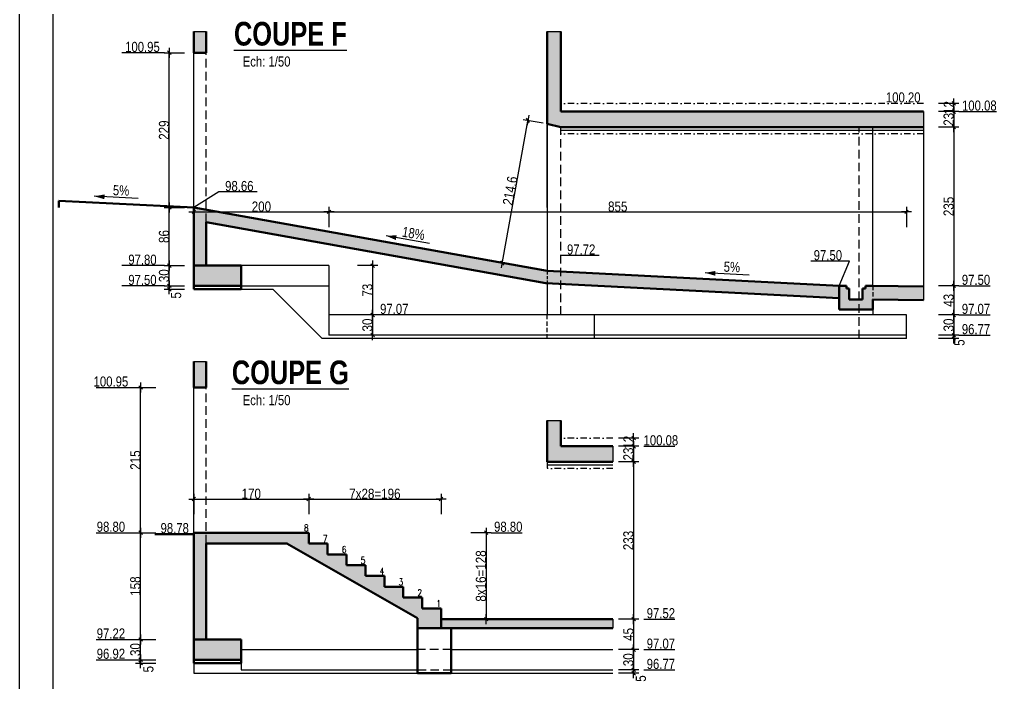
# Model space of a CAD drawing. Header units: centimetres. Extents: x 16433 to 114398, y -50094 to -12305.
# Drawn here: x 37832 to 39279, y -18860 to -17877 of the extents above; entities that cross this region are included whole.
import ezdxf
from ezdxf.enums import TextEntityAlignment as Align

# ---------------------------------------------------------------- set-up
doc = ezdxf.new("R2010")
doc.units = ezdxf.units.CM
doc.header["$LTSCALE"] = 0.5
doc.linetypes.add('CACHEX2', pattern=[19.05, 12.7, -6.35])
doc.linetypes.add('TIRETPT2', pattern=[12.7, 6.35, -3.175, 0, -3.175])
doc.layers.get('DEFPOINTS').update_dxf_attribs({"linetype": 'CONTINUOUS'})
for name, color, linetype in [('01_cote_gen', 4, 'CONTINUOUS'), ('01_linteaux', 2, 'CONTINUOUS'), ('01_poch_murs', 253, 'CONTINUOUS'), ('01_texte', 230, 'CONTINUOUS'), ('AA_COTES', 2, 'CONTINUOUS')]:
    doc.layers.add(name, color=color, linetype=linetype)
doc.layers.add('01_murs_coup', color=5, linetype='CONTINUOUS', lineweight=60)
doc.styles.add('impact', font='impact.ttf')
doc.styles.add('MATTE_TXT', font='arial.ttf')
doc.styles.add('SIMPLEX1', font='SIMPLEX.shx', dxfattribs={"width": 0.8, "height": 10})
doc.styles.add('STYLE2', font='ARIALN.TTF')
doc.linetypes.add('ISOLATION', pattern='A,0.00254,-2.54,[134,ltypeshp.shx,S=2.54,R=0,X=-2.54,Y=0],-5.08,[134,ltypeshp.shx,S=2.54,R=180,X=2.54,Y=0],-2.54', length=10.16254)
doc.dimstyles.new('JB50', dxfattribs={"dimscale": 0.1, "dimtxt": 150, "dimasz": 15, "dimexe": 0.1, "dimexo": 0.1, "dimgap": 0.09, "dimtad": 1, "dimdec": 1, "dimdsep": 46, "dimtxsty": 'STYLE2', "dimblk1": 'BOND_G', "dimblk2": 'BOND_D', "dimsah": 1, "dimcen": 1.5, "dimdle": 0.01, "dimse1": 1, "dimse2": 1, "dimclrd": 4, "dimclre": 2, "dimclrt": 6, "dimazin": 2, "dimtfac": 2.333333, "dimtdec": 1, "dimtix": 1, "dimtmove": 2, "dimatfit": 3, "dimldrblk": 'BOND_G', "dimfxl": 1, "dimtolj": 1, "dimtzin": 0, "dimarcsym": 0})

# ---------------------------------------------------------------- blocks, each defined once
blk = doc.blocks.new('BOND_G')
at = {"layer": 'AA_COTES', "color": 0}
for p, q in [((0, -5), (0, 15)), ((5, 0), (-5, 0)), ((1.77, 1.77), (-1.77, -1.77))]:
    blk.add_line(p, q, dxfattribs=at)
blk = doc.blocks.new('BOND_D')
at = {"layer": 'AA_COTES', "color": 0}
for p, q in [((5, 0), (-5, 0)), ((-1.77, -1.77), (1.77, 1.77)), ((0, 5), (0, -15))]:
    blk.add_line(p, q, dxfattribs=at)
blk = doc.blocks.new('*D420')
at = {"layer": '01_cote_gen', "color": 4, "lineweight": -2, "transparency": 16777216}
blk.add_line((39215.4, -18272.9), (39215.4, -18312.9), dxfattribs=at)
at = {"layer": 'DEFPOINTS', "color": 0, "transparency": 16777216}
for p in [(39095.4, -18271.4), (39124.4, -18314.4), (39215.4, -18314.4)]:
    blk.add_point(p, dxfattribs=at)
at = {"layer": '01_cote_gen', "color": 4, "lineweight": -2, "transparency": 16777216, "xscale": 1.5, "yscale": 1.5, "zscale": 1.5}
for name, p, rotation in [('BOND_G', (39215.4, -18271.4), 90), ('BOND_D', (39215.4, -18314.4), 270)]:
    blk.add_blockref(name, p, dxfattribs=dict(at, rotation=rotation))
at = {"layer": '01_cote_gen', "color": 6, "transparency": 16777216, "insert": (39207.8, -18292.9), "char_height": 15, "attachment_point": 5, "rotation": 90, "style": 'STYLE2'}
blk.add_mtext('\\A1;43', dxfattribs=at)
blk = doc.blocks.new('*D421')
at = {"layer": '01_cote_gen', "color": 4, "lineweight": -2, "transparency": 16777216}
blk.add_line((39215.4, -18315.9), (39215.4, -18342.9), dxfattribs=at)
at = {"layer": 'DEFPOINTS', "color": 0, "transparency": 16777216}
for p in [(39192.9, -18314.4), (39145.4, -18344.4), (39215.4, -18344.4)]:
    blk.add_point(p, dxfattribs=at)
at = {"layer": '01_cote_gen', "color": 4, "lineweight": -2, "transparency": 16777216, "xscale": 1.5, "yscale": 1.5, "zscale": 1.5}
for name, p, rotation in [('BOND_G', (39215.4, -18314.4), 90), ('BOND_D', (39215.4, -18344.4), 270)]:
    blk.add_blockref(name, p, dxfattribs=dict(at, rotation=rotation))
at = {"layer": '01_cote_gen', "color": 6, "transparency": 16777216, "insert": (39207.8, -18329.4), "char_height": 15, "attachment_point": 5, "rotation": 90, "style": 'STYLE2'}
blk.add_mtext('\\A1;30', dxfattribs=at)
blk = doc.blocks.new('*D422')
at = {"layer": '01_cote_gen', "color": 4, "lineweight": -2, "transparency": 16777216}
blk.add_line((39215.4, -18345.9), (39215.4, -18347.9), dxfattribs=at)
at = {"layer": 'DEFPOINTS', "color": 0, "transparency": 16777216}
for p in [(39134.8, -18344.4), (39134.8, -18349.4), (39215.4, -18349.4)]:
    blk.add_point(p, dxfattribs=at)
at = {"layer": '01_cote_gen', "color": 4, "lineweight": -2, "transparency": 16777216, "xscale": 1.5, "yscale": 1.5, "zscale": 1.5}
for name, p, rotation in [('BOND_G', (39215.4, -18344.4), 90), ('BOND_D', (39215.4, -18349.4), 270)]:
    blk.add_blockref(name, p, dxfattribs=dict(at, rotation=rotation))
at = {"layer": '01_cote_gen', "color": 6, "transparency": 16777216, "insert": (39223.8, -18355.5), "char_height": 15, "attachment_point": 5, "rotation": 90, "style": 'STYLE2'}
blk.add_mtext('\\A1;5', dxfattribs=at)
blk = doc.blocks.new('*D423')
at = {"layer": '01_cote_gen', "color": 4, "lineweight": -2, "transparency": 16777216}
blk.add_line((38054, -18153.9), (38054, -17927.9), dxfattribs=at)
at = {"layer": 'DEFPOINTS', "color": 0, "transparency": 16777216}
for p in [(38054, -17926.4), (38090.4, -17926.4), (38090.4, -18155.4)]:
    blk.add_point(p, dxfattribs=at)
at = {"layer": '01_cote_gen', "color": 4, "lineweight": -2, "transparency": 16777216, "xscale": 1.5, "yscale": 1.5, "zscale": 1.5}
for name, p, rotation in [('BOND_D', (38054, -17926.4), 90), ('BOND_G', (38054, -18155.4), 270)]:
    blk.add_blockref(name, p, dxfattribs=dict(at, rotation=rotation))
at = {"layer": '01_cote_gen', "color": 6, "transparency": 16777216, "insert": (38046.3, -18040.9), "char_height": 15, "attachment_point": 5, "rotation": 90, "style": 'STYLE2'}
blk.add_mtext('\\A1;229', dxfattribs=at)
blk = doc.blocks.new('*D424')
at = {"layer": '01_cote_gen', "color": 4, "lineweight": -2, "transparency": 16777216}
blk.add_line((38547.5, -18236.1), (38584.9, -18027.8), dxfattribs=at)
at = {"layer": 'DEFPOINTS', "color": 0, "transparency": 16777216}
for p in [(38585.2, -18026.3), (38613.4, -18031.4), (38575.5, -18242.6)]:
    blk.add_point(p, dxfattribs=at)
at = {"layer": '01_cote_gen', "color": 4, "lineweight": -2, "transparency": 16777216, "xscale": 1.5, "yscale": 1.5, "zscale": 1.5}
for name, p, rotation in [('BOND_D', (38585.2, -18026.3), 79.80879936161652), ('BOND_G', (38547.2, -18237.5), 259.8087993616165)]:
    blk.add_blockref(name, p, dxfattribs=dict(at, rotation=rotation))
at = {"layer": '01_cote_gen', "color": 6, "transparency": 16777216, "insert": (38558.6, -18130.6), "char_height": 15, "attachment_point": 5, "rotation": 79.8088, "style": 'STYLE2'}
blk.add_mtext('\\A1;214.6', dxfattribs=at)
blk = doc.blocks.new('*D425')
at = {"layer": '01_cote_gen', "color": 4, "lineweight": -2, "transparency": 16777216}
blk.add_line((39215.4, -18014.9), (39215.4, -18034.9), dxfattribs=at)
at = {"layer": 'DEFPOINTS', "color": 0, "transparency": 16777216}
for p in [(39170.7, -18013.4), (39170.7, -18036.4), (39215.4, -18036.4)]:
    blk.add_point(p, dxfattribs=at)
at = {"layer": '01_cote_gen', "color": 4, "lineweight": -2, "transparency": 16777216, "xscale": 1.5, "yscale": 1.5, "zscale": 1.5}
for name, p, rotation in [('BOND_G', (39215.4, -18013.4), 90), ('BOND_D', (39215.4, -18036.4), 270)]:
    blk.add_blockref(name, p, dxfattribs=dict(at, rotation=rotation))
at = {"layer": '01_cote_gen', "color": 6, "transparency": 16777216, "insert": (39207.8, -18024.9), "char_height": 15, "attachment_point": 5, "rotation": 90, "style": 'STYLE2'}
blk.add_mtext('\\A1;23', dxfattribs=at)
blk = doc.blocks.new('*D426')
at = {"layer": '01_cote_gen', "color": 4, "lineweight": -2, "transparency": 16777216}
blk.add_line((39215.4, -18037.9), (39215.4, -18269.9), dxfattribs=at)
at = {"layer": 'DEFPOINTS', "color": 0, "transparency": 16777216}
for p in [(39192.9, -18036.4), (39201.8, -18271.4), (39215.4, -18271.4)]:
    blk.add_point(p, dxfattribs=at)
at = {"layer": '01_cote_gen', "color": 4, "lineweight": -2, "transparency": 16777216, "xscale": 1.5, "yscale": 1.5, "zscale": 1.5}
for name, p, rotation in [('BOND_G', (39215.4, -18036.4), 90), ('BOND_D', (39215.4, -18271.4), 270)]:
    blk.add_blockref(name, p, dxfattribs=dict(at, rotation=rotation))
at = {"layer": '01_cote_gen', "color": 6, "transparency": 16777216, "insert": (39207.8, -18153.9), "char_height": 15, "attachment_point": 5, "rotation": 90, "style": 'STYLE2'}
blk.add_mtext('\\A1;235', dxfattribs=at)
blk = doc.blocks.new('*D427')
at = {"layer": '01_cote_gen', "color": 4, "lineweight": -2, "transparency": 16777216}
for p, q in [((39215.4, -17999.9), (39215.4, -17998.4)), ((39215.4, -18013.4), (39215.4, -18001.4)), ((39215.4, -18014.9), (39215.4, -18016.4))]:
    blk.add_line(p, q, dxfattribs=at)
at = {"layer": 'DEFPOINTS', "color": 0, "transparency": 16777216}
for p in [(39170.7, -18001.4), (39215.4, -18001.4), (39170.7, -18013.4)]:
    blk.add_point(p, dxfattribs=at)
at = {"layer": '01_cote_gen', "color": 4, "lineweight": -2, "transparency": 16777216, "xscale": 1.5, "yscale": 1.5, "zscale": 1.5}
for name, p, rotation in [('BOND_D', (39215.4, -18001.4), 270), ('BOND_G', (39215.4, -18013.4), 90)]:
    blk.add_blockref(name, p, dxfattribs=dict(at, rotation=rotation))
at = {"layer": '01_cote_gen', "color": 6, "transparency": 16777216, "insert": (39207.9, -18007.4), "char_height": 15, "attachment_point": 5, "rotation": 90, "style": 'STYLE2'}
blk.add_mtext('\\A1;12', dxfattribs=at)
blk = doc.blocks.new('*D428')
at = {"layer": '01_cote_gen', "color": 4, "lineweight": -2, "transparency": 16777216}
blk.add_line((38091.9, -18161.9), (38288.9, -18161.9), dxfattribs=at)
at = {"layer": 'DEFPOINTS', "color": 0, "transparency": 16777216}
for p in [(38290.4, -18161.9), (38090.4, -18215.9), (38290.4, -18241.4)]:
    blk.add_point(p, dxfattribs=at)
at = {"layer": '01_cote_gen', "color": 4, "lineweight": -2, "transparency": 16777216, "xscale": 1.5, "yscale": 1.5, "zscale": 1.5, "rotation": 180}
blk.add_blockref('BOND_G', (38090.4, -18161.9), dxfattribs=at)
at = {"layer": '01_cote_gen', "color": 4, "lineweight": -2, "transparency": 16777216, "xscale": 1.5, "yscale": 1.5, "zscale": 1.5}
blk.add_blockref('BOND_D', (38290.4, -18161.9), dxfattribs=at)
at = {"layer": '01_cote_gen', "color": 6, "transparency": 16777216, "insert": (38190.4, -18154.2), "char_height": 15, "attachment_point": 5, "style": 'STYLE2'}
blk.add_mtext('\\A1;200', dxfattribs=at)
blk = doc.blocks.new('*D429')
at = {"layer": '01_cote_gen', "color": 4, "lineweight": -2, "transparency": 16777216}
blk.add_line((38291.9, -18161.9), (39143.9, -18161.9), dxfattribs=at)
at = {"layer": 'DEFPOINTS', "color": 0, "transparency": 16777216}
for p in [(39145.4, -18161.9), (38290.4, -18184.4), (39145.4, -18314.4)]:
    blk.add_point(p, dxfattribs=at)
at = {"layer": '01_cote_gen', "color": 4, "lineweight": -2, "transparency": 16777216, "xscale": 1.5, "yscale": 1.5, "zscale": 1.5, "rotation": 180}
blk.add_blockref('BOND_G', (38290.4, -18161.9), dxfattribs=at)
at = {"layer": '01_cote_gen', "color": 4, "lineweight": -2, "transparency": 16777216, "xscale": 1.5, "yscale": 1.5, "zscale": 1.5}
blk.add_blockref('BOND_D', (39145.4, -18161.9), dxfattribs=at)
at = {"layer": '01_cote_gen', "color": 6, "transparency": 16777216, "insert": (38717.9, -18154.2), "char_height": 15, "attachment_point": 5, "style": 'STYLE2'}
blk.add_mtext('\\A1;855', dxfattribs=at)
blk = doc.blocks.new('*D430')
at = {"layer": '01_cote_gen', "color": 4, "lineweight": -2, "transparency": 16777216}
blk.add_line((38054, -18239.9), (38054, -18156.9), dxfattribs=at)
at = {"layer": 'DEFPOINTS', "color": 0, "transparency": 16777216}
for p in [(38054, -18155.4), (38090.4, -18155.4), (38090.4, -18241.4)]:
    blk.add_point(p, dxfattribs=at)
at = {"layer": '01_cote_gen', "color": 4, "lineweight": -2, "transparency": 16777216, "xscale": 1.5, "yscale": 1.5, "zscale": 1.5}
for name, p, rotation in [('BOND_D', (38054, -18155.4), 90), ('BOND_G', (38054, -18241.4), 270)]:
    blk.add_blockref(name, p, dxfattribs=dict(at, rotation=rotation))
at = {"layer": '01_cote_gen', "color": 6, "transparency": 16777216, "insert": (38046.3, -18198.4), "char_height": 15, "attachment_point": 5, "rotation": 90, "style": 'STYLE2'}
blk.add_mtext('\\A1;86', dxfattribs=at)
blk = doc.blocks.new('*D431')
at = {"layer": '01_cote_gen', "color": 4, "lineweight": -2, "transparency": 16777216}
blk.add_line((38054, -18269.9), (38054, -18242.9), dxfattribs=at)
at = {"layer": 'DEFPOINTS', "color": 0, "transparency": 16777216}
for p in [(38054, -18241.4), (38125.4, -18241.4), (38125.4, -18271.4)]:
    blk.add_point(p, dxfattribs=at)
at = {"layer": '01_cote_gen', "color": 4, "lineweight": -2, "transparency": 16777216, "xscale": 1.5, "yscale": 1.5, "zscale": 1.5}
for name, p, rotation in [('BOND_D', (38054, -18241.4), 90), ('BOND_G', (38054, -18271.4), 270)]:
    blk.add_blockref(name, p, dxfattribs=dict(at, rotation=rotation))
at = {"layer": '01_cote_gen', "color": 6, "transparency": 16777216, "insert": (38046.3, -18256.4), "char_height": 15, "attachment_point": 5, "rotation": 90, "style": 'STYLE2'}
blk.add_mtext('\\A1;30', dxfattribs=at)
blk = doc.blocks.new('*D432')
at = {"layer": '01_cote_gen', "color": 4, "lineweight": -2, "transparency": 16777216}
blk.add_line((38054, -18274.9), (38054, -18272.9), dxfattribs=at)
at = {"layer": 'DEFPOINTS', "color": 0, "transparency": 16777216}
for p in [(38054, -18271.4), (38105.2, -18271.4), (38105.2, -18276.4)]:
    blk.add_point(p, dxfattribs=at)
at = {"layer": '01_cote_gen', "color": 4, "lineweight": -2, "transparency": 16777216, "xscale": 1.5, "yscale": 1.5, "zscale": 1.5}
for name, p, rotation in [('BOND_D', (38054, -18271.4), 90), ('BOND_G', (38054, -18276.4), 270)]:
    blk.add_blockref(name, p, dxfattribs=dict(at, rotation=rotation))
at = {"layer": '01_cote_gen', "color": 6, "transparency": 16777216, "insert": (38064.2, -18285.5), "char_height": 15, "attachment_point": 5, "rotation": 90, "style": 'STYLE2'}
blk.add_mtext('\\A1;5', dxfattribs=at)
blk = doc.blocks.new('*D433')
at = {"layer": '01_cote_gen', "color": 4, "lineweight": -2, "transparency": 16777216}
blk.add_line((38355.1, -18242.9), (38355.1, -18312.9), dxfattribs=at)
at = {"layer": 'DEFPOINTS', "color": 0, "transparency": 16777216}
for p in [(38290.4, -18241.4), (38333.8, -18314.4), (38355.1, -18314.4)]:
    blk.add_point(p, dxfattribs=at)
at = {"layer": '01_cote_gen', "color": 4, "lineweight": -2, "transparency": 16777216, "xscale": 1.5, "yscale": 1.5, "zscale": 1.5}
for name, p, rotation in [('BOND_G', (38355.1, -18241.4), 90), ('BOND_D', (38355.1, -18314.4), 270)]:
    blk.add_blockref(name, p, dxfattribs=dict(at, rotation=rotation))
at = {"layer": '01_cote_gen', "color": 6, "transparency": 16777216, "insert": (38347.4, -18277.9), "char_height": 15, "attachment_point": 5, "rotation": 90, "style": 'STYLE2'}
blk.add_mtext('\\A1;73', dxfattribs=at)
blk = doc.blocks.new('*D434')
at = {"layer": '01_cote_gen', "color": 4, "lineweight": -2, "transparency": 16777216}
blk.add_line((38355.1, -18315.9), (38355.1, -18342.9), dxfattribs=at)
at = {"layer": 'DEFPOINTS', "color": 0, "transparency": 16777216}
for p in [(38332.6, -18314.4), (38332.6, -18344.4), (38355.1, -18344.4)]:
    blk.add_point(p, dxfattribs=at)
at = {"layer": '01_cote_gen', "color": 4, "lineweight": -2, "transparency": 16777216, "xscale": 1.5, "yscale": 1.5, "zscale": 1.5}
for name, p, rotation in [('BOND_G', (38355.1, -18314.4), 90), ('BOND_D', (38355.1, -18344.4), 270)]:
    blk.add_blockref(name, p, dxfattribs=dict(at, rotation=rotation))
at = {"layer": '01_cote_gen', "color": 6, "transparency": 16777216, "insert": (38347.4, -18329.4), "char_height": 15, "attachment_point": 5, "rotation": 90, "style": 'STYLE2'}
blk.add_mtext('\\A1;30', dxfattribs=at)
blk = doc.blocks.new('*D438')
at = {"layer": '01_cote_gen', "color": 4, "lineweight": -2, "transparency": 16777216}
blk.add_line((38523.1, -18638.4), (38523.1, -18763.4), dxfattribs=at)
at = {"layer": 'DEFPOINTS', "color": 0, "transparency": 16777216}
for p in [(37994.5, -18636.9), (38487.9, -18764.9), (38523.1, -18764.9)]:
    blk.add_point(p, dxfattribs=at)
at = {"layer": '01_cote_gen', "color": 4, "lineweight": -2, "transparency": 16777216, "xscale": 1.5, "yscale": 1.5, "zscale": 1.5}
for name, p, rotation in [('BOND_G', (38523.1, -18636.9), 90), ('BOND_D', (38523.1, -18764.9), 270)]:
    blk.add_blockref(name, p, dxfattribs=dict(at, rotation=rotation))
at = {"layer": '01_cote_gen', "color": 6, "transparency": 16777216, "insert": (38515.4, -18700.9), "char_height": 15, "attachment_point": 5, "rotation": 90, "style": 'STYLE2'}
blk.add_mtext('\\A1;8x16=128', dxfattribs=at)
blk = doc.blocks.new('*D439')
at = {"layer": '01_cote_gen', "color": 4, "lineweight": -2, "transparency": 16777216}
blk.add_line((38741.4, -18766.4), (38741.4, -18808.4), dxfattribs=at)
at = {"layer": 'DEFPOINTS', "color": 0, "transparency": 16777216}
for p in [(38722.8, -18764.9), (38699.7, -18809.9), (38741.4, -18809.9)]:
    blk.add_point(p, dxfattribs=at)
at = {"layer": '01_cote_gen', "color": 4, "lineweight": -2, "transparency": 16777216, "xscale": 1.5, "yscale": 1.5, "zscale": 1.5}
for name, p, rotation in [('BOND_G', (38741.4, -18764.9), 90), ('BOND_D', (38741.4, -18809.9), 270)]:
    blk.add_blockref(name, p, dxfattribs=dict(at, rotation=rotation))
at = {"layer": '01_cote_gen', "color": 6, "transparency": 16777216, "insert": (38733.8, -18787.4), "char_height": 15, "attachment_point": 5, "rotation": 90, "style": 'STYLE2'}
blk.add_mtext('\\A1;45', dxfattribs=at)
blk = doc.blocks.new('*D440')
at = {"layer": '01_cote_gen', "color": 4, "lineweight": -2, "transparency": 16777216}
blk.add_line((38741.4, -18811.4), (38741.4, -18838.4), dxfattribs=at)
at = {"layer": 'DEFPOINTS', "color": 0, "transparency": 16777216}
for p in [(38721.6, -18809.9), (38699.7, -18839.9), (38741.4, -18839.9)]:
    blk.add_point(p, dxfattribs=at)
at = {"layer": '01_cote_gen', "color": 4, "lineweight": -2, "transparency": 16777216, "xscale": 1.5, "yscale": 1.5, "zscale": 1.5}
for name, p, rotation in [('BOND_G', (38741.4, -18809.9), 90), ('BOND_D', (38741.4, -18839.9), 270)]:
    blk.add_blockref(name, p, dxfattribs=dict(at, rotation=rotation))
at = {"layer": '01_cote_gen', "color": 6, "transparency": 16777216, "insert": (38733.7, -18824.9), "char_height": 15, "attachment_point": 5, "rotation": 90, "style": 'STYLE2'}
blk.add_mtext('\\A1;30', dxfattribs=at)
blk = doc.blocks.new('*D441')
at = {"layer": '01_cote_gen', "color": 4, "lineweight": -2, "transparency": 16777216}
blk.add_line((38741.4, -18841.4), (38741.4, -18843.4), dxfattribs=at)
at = {"layer": 'DEFPOINTS', "color": 0, "transparency": 16777216}
for p in [(38723.4, -18839.9), (38699.7, -18844.9), (38741.4, -18844.9)]:
    blk.add_point(p, dxfattribs=at)
at = {"layer": '01_cote_gen', "color": 4, "lineweight": -2, "transparency": 16777216, "xscale": 1.5, "yscale": 1.5, "zscale": 1.5}
for name, p, rotation in [('BOND_G', (38741.4, -18839.9), 90), ('BOND_D', (38741.4, -18844.9), 270)]:
    blk.add_blockref(name, p, dxfattribs=dict(at, rotation=rotation))
at = {"layer": '01_cote_gen', "color": 6, "transparency": 16777216, "insert": (38752.2, -18852.7), "char_height": 15, "attachment_point": 5, "rotation": 90, "style": 'STYLE2'}
blk.add_mtext('\\A1;5', dxfattribs=at)
blk = doc.blocks.new('*D442')
at = {"layer": '01_cote_gen', "color": 4, "lineweight": -2, "transparency": 16777216}
blk.add_line((38741.4, -18510.4), (38741.4, -18530.4), dxfattribs=at)
at = {"layer": 'DEFPOINTS', "color": 0, "transparency": 16777216}
for p in [(38710.6, -18508.9), (38710.6, -18531.9), (38741.4, -18531.9)]:
    blk.add_point(p, dxfattribs=at)
at = {"layer": '01_cote_gen', "color": 4, "lineweight": -2, "transparency": 16777216, "xscale": 1.5, "yscale": 1.5, "zscale": 1.5}
for name, p, rotation in [('BOND_G', (38741.4, -18508.9), 90), ('BOND_D', (38741.4, -18531.9), 270)]:
    blk.add_blockref(name, p, dxfattribs=dict(at, rotation=rotation))
at = {"layer": '01_cote_gen', "color": 6, "transparency": 16777216, "insert": (38733.7, -18520.4), "char_height": 15, "attachment_point": 5, "rotation": 90, "style": 'STYLE2'}
blk.add_mtext('\\A1;23', dxfattribs=at)
blk = doc.blocks.new('*D443')
at = {"layer": '01_cote_gen', "color": 4, "lineweight": -2, "transparency": 16777216}
blk.add_line((38741.4, -18533.4), (38741.4, -18763.4), dxfattribs=at)
at = {"layer": 'DEFPOINTS', "color": 0, "transparency": 16777216}
for p in [(38718.9, -18531.9), (38688, -18764.9), (38741.4, -18764.9)]:
    blk.add_point(p, dxfattribs=at)
at = {"layer": '01_cote_gen', "color": 4, "lineweight": -2, "transparency": 16777216, "xscale": 1.5, "yscale": 1.5, "zscale": 1.5}
for name, p, rotation in [('BOND_G', (38741.4, -18531.9), 90), ('BOND_D', (38741.4, -18764.9), 270)]:
    blk.add_blockref(name, p, dxfattribs=dict(at, rotation=rotation))
at = {"layer": '01_cote_gen', "color": 6, "transparency": 16777216, "insert": (38733.7, -18648.4), "char_height": 15, "attachment_point": 5, "rotation": 90, "style": 'STYLE2'}
blk.add_mtext('\\A1;233', dxfattribs=at)
blk = doc.blocks.new('*D444')
at = {"layer": '01_cote_gen', "color": 4, "lineweight": -2, "transparency": 16777216}
for p, q in [((38741.4, -18495.4), (38741.4, -18493.9)), ((38741.4, -18508.9), (38741.4, -18496.9)), ((38741.4, -18510.4), (38741.4, -18511.9))]:
    blk.add_line(p, q, dxfattribs=at)
at = {"layer": 'DEFPOINTS', "color": 0, "transparency": 16777216}
for p in [(38697.9, -18496.9), (38697.9, -18508.9), (38741.4, -18496.9)]:
    blk.add_point(p, dxfattribs=at)
at = {"layer": '01_cote_gen', "color": 4, "lineweight": -2, "transparency": 16777216, "xscale": 1.5, "yscale": 1.5, "zscale": 1.5}
for name, p, rotation in [('BOND_D', (38741.4, -18496.9), 270), ('BOND_G', (38741.4, -18508.9), 90)]:
    blk.add_blockref(name, p, dxfattribs=dict(at, rotation=rotation))
at = {"layer": '01_cote_gen', "color": 6, "transparency": 16777216, "insert": (38733.9, -18502.9), "char_height": 15, "attachment_point": 5, "rotation": 90, "style": 'STYLE2'}
blk.add_mtext('\\A1;12', dxfattribs=at)
blk = doc.blocks.new('*D445')
at = {"layer": '01_cote_gen', "color": 4, "lineweight": -2, "transparency": 16777216}
blk.add_line((38091.9, -18587), (38258.9, -18587), dxfattribs=at)
at = {"layer": 'DEFPOINTS', "color": 0, "transparency": 16777216}
for p in [(38260.4, -18587), (38090.4, -18601.9), (38260.4, -18636.9)]:
    blk.add_point(p, dxfattribs=at)
at = {"layer": '01_cote_gen', "color": 4, "lineweight": -2, "transparency": 16777216, "xscale": 1.5, "yscale": 1.5, "zscale": 1.5, "rotation": 180}
blk.add_blockref('BOND_G', (38090.4, -18587), dxfattribs=at)
at = {"layer": '01_cote_gen', "color": 4, "lineweight": -2, "transparency": 16777216, "xscale": 1.5, "yscale": 1.5, "zscale": 1.5}
blk.add_blockref('BOND_D', (38260.4, -18587), dxfattribs=at)
at = {"layer": '01_cote_gen', "color": 6, "transparency": 16777216, "insert": (38175.4, -18579.3), "char_height": 15, "attachment_point": 5, "style": 'STYLE2'}
blk.add_mtext('\\A1;170', dxfattribs=at)
blk = doc.blocks.new('*D446')
at = {"layer": '01_cote_gen', "color": 4, "lineweight": -2, "transparency": 16777216}
blk.add_line((38261.9, -18587), (38454.9, -18587), dxfattribs=at)
at = {"layer": 'DEFPOINTS', "color": 0, "transparency": 16777216}
for p in [(38456.4, -18587), (38260.4, -18609.5), (38456.4, -18748.9)]:
    blk.add_point(p, dxfattribs=at)
at = {"layer": '01_cote_gen', "color": 4, "lineweight": -2, "transparency": 16777216, "xscale": 1.5, "yscale": 1.5, "zscale": 1.5, "rotation": 180}
blk.add_blockref('BOND_G', (38260.4, -18587), dxfattribs=at)
at = {"layer": '01_cote_gen', "color": 4, "lineweight": -2, "transparency": 16777216, "xscale": 1.5, "yscale": 1.5, "zscale": 1.5}
blk.add_blockref('BOND_D', (38456.4, -18587), dxfattribs=at)
at = {"layer": '01_cote_gen', "color": 6, "transparency": 16777216, "insert": (38358.4, -18579.3), "char_height": 15, "attachment_point": 5, "style": 'STYLE2'}
blk.add_mtext('\\A1;7x28=196', dxfattribs=at)
blk = doc.blocks.new('*D447')
at = {"layer": '01_cote_gen', "color": 4, "lineweight": -2, "transparency": 16777216}
blk.add_line((38011.6, -18635.4), (38011.6, -18423.4), dxfattribs=at)
at = {"layer": 'DEFPOINTS', "color": 0, "transparency": 16777216}
for p in [(38011.6, -18421.9), (38079.3, -18421.9), (38077.8, -18636.9)]:
    blk.add_point(p, dxfattribs=at)
at = {"layer": '01_cote_gen', "color": 4, "lineweight": -2, "transparency": 16777216, "xscale": 1.5, "yscale": 1.5, "zscale": 1.5}
for name, p, rotation in [('BOND_D', (38011.6, -18421.9), 90), ('BOND_G', (38011.6, -18636.9), 270)]:
    blk.add_blockref(name, p, dxfattribs=dict(at, rotation=rotation))
at = {"layer": '01_cote_gen', "color": 6, "transparency": 16777216, "insert": (38003.9, -18529.4), "char_height": 15, "attachment_point": 5, "rotation": 90, "style": 'STYLE2'}
blk.add_mtext('\\A1;215', dxfattribs=at)
blk = doc.blocks.new('*D448')
at = {"layer": '01_cote_gen', "color": 4, "lineweight": -2, "transparency": 16777216}
blk.add_line((38011.6, -18793.4), (38011.6, -18638.4), dxfattribs=at)
at = {"layer": 'DEFPOINTS', "color": 0, "transparency": 16777216}
for p in [(38011.6, -18636.9), (38079.7, -18636.9), (38070.3, -18794.9)]:
    blk.add_point(p, dxfattribs=at)
at = {"layer": '01_cote_gen', "color": 4, "lineweight": -2, "transparency": 16777216, "xscale": 1.5, "yscale": 1.5, "zscale": 1.5}
for name, p, rotation in [('BOND_D', (38011.6, -18636.9), 90), ('BOND_G', (38011.6, -18794.9), 270)]:
    blk.add_blockref(name, p, dxfattribs=dict(at, rotation=rotation))
at = {"layer": '01_cote_gen', "color": 6, "transparency": 16777216, "insert": (38003.9, -18715.9), "char_height": 15, "attachment_point": 5, "rotation": 90, "style": 'STYLE2'}
blk.add_mtext('\\A1;158', dxfattribs=at)
blk = doc.blocks.new('*D449')
at = {"layer": '01_cote_gen', "color": 4, "lineweight": -2, "transparency": 16777216}
blk.add_line((38011.6, -18823.4), (38011.6, -18796.4), dxfattribs=at)
at = {"layer": 'DEFPOINTS', "color": 0, "transparency": 16777216}
for p in [(38011.6, -18794.9), (38102.5, -18794.9), (38108.8, -18824.9)]:
    blk.add_point(p, dxfattribs=at)
at = {"layer": '01_cote_gen', "color": 4, "lineweight": -2, "transparency": 16777216, "xscale": 1.5, "yscale": 1.5, "zscale": 1.5}
for name, p, rotation in [('BOND_D', (38011.6, -18794.9), 90), ('BOND_G', (38011.6, -18824.9), 270)]:
    blk.add_blockref(name, p, dxfattribs=dict(at, rotation=rotation))
at = {"layer": '01_cote_gen', "color": 6, "transparency": 16777216, "insert": (38003.9, -18809.9), "char_height": 15, "attachment_point": 5, "rotation": 90, "style": 'STYLE2'}
blk.add_mtext('\\A1;30', dxfattribs=at)
blk = doc.blocks.new('*D450')
at = {"layer": '01_cote_gen', "color": 4, "lineweight": -2, "transparency": 16777216}
blk.add_line((38011.6, -18828.4), (38011.6, -18826.4), dxfattribs=at)
at = {"layer": 'DEFPOINTS', "color": 0, "transparency": 16777216}
for p in [(38011.6, -18824.9), (38104.2, -18824.9), (38109.8, -18829.9)]:
    blk.add_point(p, dxfattribs=at)
at = {"layer": '01_cote_gen', "color": 4, "lineweight": -2, "transparency": 16777216, "xscale": 1.5, "yscale": 1.5, "zscale": 1.5}
for name, p, rotation in [('BOND_D', (38011.6, -18824.9), 90), ('BOND_G', (38011.6, -18829.9), 270)]:
    blk.add_blockref(name, p, dxfattribs=dict(at, rotation=rotation))
at = {"layer": '01_cote_gen', "color": 6, "transparency": 16777216, "insert": (38023.2, -18838.9), "char_height": 15, "attachment_point": 5, "rotation": 90, "style": 'STYLE2'}
blk.add_mtext('\\A1;5', dxfattribs=at)

msp = doc.modelspace()

# ---------------------------------------------------------------- hatches: boundary and pattern name
at = {"layer": '01_poch_murs'}
h = msp.add_hatch(color=256, dxfattribs=at)
h.dxf.hatch_style = 1
h.paths.add_polyline_path([(38108.447, -17895.11), (38090.447, -17895.11), (38090.447, -17926.431), (38108.447, -17926.431)])
h.paths.add_polyline_path([(38090.447, -18155.431), (38090.447, -18241.431), (38108.447, -18241.431), (38108.447, -18176.956), (38611.236, -18267.342), (39045.447, -18289.455), (39045.447, -18271.431), (38613.295, -18249.424)])
h.paths.add_polyline_path([(38160.447, -18241.431), (38090.447, -18241.431), (38090.447, -18271.431), (38160.447, -18271.431)], flags=17)
h.paths.add_polyline_path([(39170.656, -18013.431), (38633.447, -18013.431), (38633.447, -17895.11), (38613.447, -17895.11), (38613.447, -18031.431), (38633.447, -18036.431), (39170.656, -18036.431)])
h.paths.add_polyline_path([(39095.447, -18291.434), (39170.656, -18292.619), (39170.656, -18272.617), (39095.447, -18271.431), (39084.447, -18271.431), (39084.447, -18275.431), (39080.447, -18275.431), (39080.447, -18291.431), (39060.447, -18291.431), (39060.447, -18275.431), (39056.447, -18275.431), (39056.447, -18271.431), (39045.447, -18271.431), (39045.447, -18289.455), (39045.447, -18306.431), (39095.447, -18306.431)])
h = msp.add_hatch(color=256, dxfattribs=at)
h.dxf.hatch_style = 1
h.paths.add_polyline_path([(38108.447, -18383.638), (38090.447, -18383.638), (38090.447, -18421.932), (38108.447, -18421.932)])
h.paths.add_polyline_path([(38260.447, -18636.932), (38090.447, -18636.932), (38090.447, -18794.932), (38108.447, -18794.932), (38108.447, -18652.932), (38228.198, -18652.932), (38421.447, -18763.36), (38421.447, -18777.932), (38456.447, -18777.932), (38456.447, -18764.932), (38456.447, -18748.932), (38428.447, -18748.932), (38428.447, -18732.932), (38400.447, -18732.932), (38400.447, -18716.932), (38372.447, -18716.932), (38372.447, -18700.932), (38344.447, -18700.932), (38344.447, -18684.932), (38316.447, -18684.932), (38316.447, -18668.932), (38288.447, -18668.932), (38288.447, -18652.932), (38260.447, -18652.932)])
h.paths.add_polyline_path([(38710.641, -18764.932), (38456.447, -18764.932), (38456.447, -18777.932), (38710.641, -18777.932)])
h.paths.add_polyline_path([(38160.447, -18794.932), (38090.447, -18794.932), (38090.447, -18824.932), (38160.447, -18824.932)])
h.paths.add_polyline_path([(38710.641, -18508.932), (38633.447, -18508.932), (38633.447, -18470.714), (38613.447, -18470.714), (38613.447, -18531.932), (38710.641, -18531.932)])

# ---------------------------------------------------------------- linework, layer by layer
at = {"layer": '01_cote_gen'}
msp.add_line((37832.394, -19571.715), (37832.394, -16856.715), dxfattribs=at)
at = {"layer": '01_linteaux'}
for p, q in [((38090.447, -18155.431), (38090.447, -17926.431)), ((38613.447, -18031.431), (38613.447, -18250.297)), ((38613.447, -18155.431), (38613.447, -18031.431)), ((39095.447, -18271.431), (39095.447, -18036.431)), ((38290.447, -18241.431), (38160.447, -18241.431)), ((38290.447, -18241.431), (38290.447, -18271.431)), ((38160.447, -18271.431), (38290.447, -18271.431)), ((38160.447, -18276.431), (38207.447, -18276.431)), ((38280.447, -18349.431), (38207.447, -18276.431)), ((38290.447, -18271.431), (38290.447, -18314.431)), ((38613.447, -18268.321), (38613.447, -18314.431)), ((39095.447, -18306.431), (39095.447, -18314.431)), ((38613.447, -18314.431), (38290.447, -18314.431)), ((38290.447, -18314.431), (38290.447, -18344.431)), ((39075.447, -18314.431), (38613.447, -18314.431)), ((38683.447, -18349.431), (38683.447, -18314.431)), ((39145.447, -18314.431), (39075.447, -18314.431)), ((39145.447, -18349.431), (39145.447, -18314.431)), ((38613.447, -18349.431), (38280.447, -18349.431)), ((38613.447, -18344.431), (38290.447, -18344.431)), ((39075.447, -18344.431), (38613.447, -18344.431)), ((39075.447, -18349.431), (38613.447, -18349.431)), ((39145.447, -18344.431), (39075.447, -18344.431)), ((39145.447, -18349.431), (39075.447, -18349.431)), ((38090.447, -18636.932), (38090.447, -18421.932)), ((38160.447, -18809.932), (38421.447, -18809.932)), ((38471.447, -18809.932), (38710.641, -18809.932)), ((38090.447, -18829.932), (38090.447, -18844.932)), ((38160.447, -18829.932), (38160.447, -18839.932)), ((38160.447, -18839.932), (38421.447, -18839.932)), ((38471.447, -18839.932), (38710.641, -18839.932)), ((38090.447, -18844.932), (38421.447, -18844.932)), ((38471.447, -18844.932), (38710.641, -18844.932))]:
    msp.add_line(p, q, dxfattribs=at)
at = {"layer": '01_linteaux', "linetype": 'CACHEX2', "ltscale": 2}
for p, q in [((38108.447, -18176.834), (38108.447, -17926.431)), ((38633.447, -18314.431), (38633.447, -18036.431)), ((39075.447, -18349.431), (39075.447, -18036.431)), ((38108.447, -18652.932), (38108.447, -18421.932)), ((38471.447, -18809.932), (38421.447, -18809.932)), ((38421.447, -18839.932), (38471.447, -18839.932))]:
    msp.add_line(p, q, dxfattribs=at)
at = {"layer": '01_linteaux', "linetype": 'TIRETPT2', "ltscale": 3}
for p, q in [((39170.656, -18001.431), (38633.447, -18001.431)), ((39170.656, -18046.431), (38633.447, -18046.431)), ((38710.641, -18496.932), (38633.447, -18496.932)), ((38613.447, -18531.932), (38613.447, -18541.932)), ((38710.641, -18541.932), (38613.447, -18541.932))]:
    msp.add_line(p, q, dxfattribs=at)
at = {"layer": '01_linteaux', "linetype": 'ISOLATION'}
for p, q in [((39170.656, -18041.431), (38633.447, -18041.431)), ((38710.641, -18536.932), (38613.447, -18536.932))]:
    msp.add_line(p, q, dxfattribs=at)
at = {"layer": '01_linteaux', "linetype": 'CACHEX2', "ltscale": 0.7}
msp.add_line((38613.447, -18250.297), (38613.447, -18268.321), dxfattribs=at)
at = {"layer": '01_linteaux', "linetype": 'CACHEX2'}
for p, q in [((39095.447, -18271.431), (39095.447, -18291.434)), ((38613.447, -18349.431), (38613.447, -18314.431))]:
    msp.add_line(p, q, dxfattribs=at)
at = {"layer": '01_murs_coup', "linetype": 'Continuous', "lineweight": 50}
for p, q in [((38090.447, -17926.431), (38090.447, -17895.11)), ((38108.447, -17926.431), (38108.447, -17895.11)), ((38613.447, -18031.431), (38613.447, -17895.11)), ((38633.447, -18013.431), (38633.447, -17895.11)), ((38108.447, -17926.431), (38090.447, -17926.431)), ((39170.656, -18013.431), (38633.447, -18013.431)), ((38633.447, -18036.431), (38613.447, -18031.431)), ((39170.656, -18036.431), (38633.447, -18036.431)), ((37890.447, -18155.431), (37890.447, -18145.431)), ((37890.447, -18145.431), (38090.447, -18155.431)), ((38613.295, -18249.424), (38090.447, -18155.431)), ((38090.447, -18155.431), (38090.447, -18155.431)), ((38090.447, -18155.431), (38090.447, -18276.431)), ((38108.447, -18176.956), (38108.447, -18241.431)), ((38611.236, -18267.342), (38108.447, -18176.956)), ((38160.447, -18241.431), (38090.447, -18241.431)), ((38160.447, -18241.431), (38160.447, -18276.431)), ((38613.447, -18249.431), (39045.447, -18271.431)), ((38160.447, -18271.431), (38090.447, -18271.431)), ((38160.447, -18276.431), (38090.447, -18276.431)), ((38611.236, -18267.342), (39045.447, -18289.455)), ((39045.447, -18271.431), (39045.447, -18306.431)), ((39056.447, -18271.431), (39045.447, -18271.431)), ((39056.447, -18271.431), (39056.447, -18275.431)), ((39060.447, -18275.431), (39056.447, -18275.431)), ((39060.447, -18275.431), (39060.447, -18291.431)), ((39080.447, -18275.431), (39080.447, -18291.431)), ((39080.447, -18275.431), (39084.447, -18275.431)), ((39084.447, -18271.431), (39084.447, -18275.431)), ((39095.447, -18271.431), (39084.447, -18271.431)), ((39170.656, -18272.617), (39095.447, -18271.431)), ((39080.447, -18291.431), (39060.447, -18291.431)), ((39095.447, -18291.434), (39095.447, -18306.431)), ((39170.656, -18292.619), (39095.447, -18291.434)), ((39095.447, -18306.431), (39095.447, -18291.434)), ((39095.447, -18306.431), (39045.447, -18306.431)), ((38090.447, -18421.932), (38090.447, -18383.638)), ((38108.447, -18421.932), (38108.447, -18383.638)), ((38090.447, -18421.932), (38108.447, -18421.932)), ((38613.447, -18531.932), (38613.447, -18470.714)), ((38633.447, -18508.932), (38633.447, -18470.714)), ((38710.641, -18508.932), (38633.447, -18508.932)), ((38710.641, -18531.932), (38613.447, -18531.932)), ((38032.607, -18638.932), (38090.447, -18638.932)), ((38090.447, -18636.932), (38090.447, -18829.932)), ((38090.447, -18636.932), (38260.447, -18636.932)), ((38260.447, -18636.932), (38260.447, -18652.932)), ((38108.447, -18652.932), (38108.447, -18794.932)), ((38108.447, -18652.932), (38228.198, -18652.932)), ((38421.447, -18763.36), (38228.198, -18652.932)), ((38260.447, -18652.932), (38288.447, -18652.932)), ((38288.447, -18652.932), (38288.447, -18668.932)), ((38288.447, -18668.932), (38316.447, -18668.932)), ((38316.447, -18668.932), (38316.447, -18684.932)), ((38316.447, -18684.932), (38344.447, -18684.932)), ((38344.447, -18684.932), (38344.447, -18700.932)), ((38344.447, -18700.932), (38372.447, -18700.932)), ((38372.447, -18700.932), (38372.447, -18716.932)), ((38372.447, -18716.932), (38400.447, -18716.932)), ((38400.447, -18716.932), (38400.447, -18732.932)), ((38400.447, -18732.932), (38428.447, -18732.932)), ((38428.447, -18732.932), (38428.447, -18748.932)), ((38428.447, -18748.932), (38456.447, -18748.932)), ((38456.447, -18748.932), (38456.447, -18764.932)), ((38421.447, -18777.932), (38421.447, -18763.36)), ((38456.447, -18764.932), (38710.641, -18764.932)), ((38456.447, -18764.932), (38456.447, -18777.932)), ((38421.447, -18777.932), (38710.641, -18777.932)), ((38421.447, -18777.932), (38421.447, -18844.932)), ((38471.447, -18777.932), (38471.447, -18844.932)), ((38090.447, -18794.932), (38160.447, -18794.932)), ((38160.447, -18794.932), (38160.447, -18829.932)), ((38090.447, -18824.932), (38160.447, -18824.932)), ((38090.447, -18829.932), (38160.447, -18829.932)), ((38471.447, -18844.932), (38421.447, -18844.932))]:
    msp.add_line(p, q, dxfattribs=at)
at = {"layer": '01_poch_murs'}
for p, q in [((38090.447, -17895.11), (38108.447, -17895.11)), ((38613.447, -17895.11), (38633.447, -17895.11)), ((39170.656, -18013.431), (39170.656, -18036.431)), ((39170.656, -18036.431), (39170.656, -18272.617)), ((39170.656, -18272.617), (39170.656, -18292.619)), ((38090.447, -18383.638), (38108.447, -18383.638)), ((38613.447, -18470.714), (38633.447, -18470.714)), ((38710.641, -18508.932), (38710.641, -18531.932)), ((38710.641, -18764.932), (38710.641, -18777.932))]:
    msp.add_line(p, q, dxfattribs=at)
at = {"layer": '01_texte'}
for p, q in [((37882.394, -19571.715), (37882.394, -16906.715)), ((38046.794, -17926.431), (37983.832, -17926.431)), ((39222.943, -18013.431), (39278.512, -18013.431)), ((38127.447, -18132.396), (38090.447, -18155.431)), ((38184.389, -18132.396), (38127.237, -18132.396)), ((38008.197, -18142.184), (37943.035, -18138.865)), ((38439.285, -18208.911), (38375.069, -18197.367)), ((38690.389, -18226.396), (38633.237, -18226.396)), ((39060.846, -18234.935), (39003.695, -18234.935)), ((39045.447, -18271.431), (39060.846, -18234.935)), ((38046.794, -18241.431), (37983.832, -18241.431)), ((38912.403, -18255.463), (38847.241, -18252.144)), ((38046.794, -18271.431), (37983.832, -18271.431)), ((39222.943, -18271.431), (39269.046, -18271.431)), ((39222.943, -18314.431), (39269.046, -18314.431)), ((39222.943, -18344.431), (39269.046, -18344.431)), ((37945.983, -18421.932), (38004.103, -18421.932)), ((38756.492, -18508.932), (38802.595, -18508.932)), ((37945.983, -18636.932), (38004.103, -18636.932)), ((38530.562, -18636.932), (38576.665, -18636.932)), ((38756.492, -18764.932), (38802.595, -18764.932)), ((37945.983, -18794.932), (38004.103, -18794.932)), ((38756.492, -18809.932), (38802.595, -18809.932)), ((37945.983, -18824.932), (38004.103, -18824.932)), ((38756.492, -18839.932), (38802.595, -18839.932))]:
    msp.add_line(p, q, dxfattribs=at)
for points in [[(37943.035, -18138.865), (37958.415, -18136.082), (37958.234, -18139.639)], [(37943.035, -18138.865), (37958.052, -18143.196), (37958.234, -18139.639)], [(38375.069, -18197.367), (38390.676, -18196.554), (38390.046, -18200.06)], [(38375.069, -18197.367), (38389.416, -18203.565), (38390.046, -18200.06)], [(38847.241, -18252.144), (38862.62, -18249.361), (38862.439, -18252.918)], [(38847.241, -18252.144), (38862.258, -18256.475), (38862.439, -18252.918)]]:
    msp.add_solid(points, dxfattribs=at)

# ---------------------------------------------------------------- texts
at = {"layer": '01_texte', "style": 'impact'}
for s, p in [('%%UCOUPE F', (38233.268, -17926.158)), ('%%UCOUPE G', (38233.268, -18427.454))]:
    msp.add_text(s, height=35, dxfattribs=at).set_placement(p, align=Align.BOTTOM_CENTER)
at = {"layer": '01_texte', "width": 0.8}
for s, height, style, p in [('100.95', 15, 'MATTE_TXT', (38014.328, -17929.667)), ('Ech: 1/50', 15, 'MATTE_TXT', (38198.088, -17951.275)), ('100.20', 15, 'MATTE_TXT', (39140.496, -18004.442)), ('100.08', 15, 'MATTE_TXT', (39253.158, -18016.533)), ('98.66', 15, 'MATTE_TXT', (38157.734, -18135.632)), ('97.72', 15, 'MATTE_TXT', (38663.734, -18229.632)), ('97.50', 15, 'MATTE_TXT', (39028.967, -18238.037)), ('97.80', 15, 'MATTE_TXT', (38014.328, -18244.667)), ('97.50', 15, 'MATTE_TXT', (38014.328, -18274.667)), ('97.50', 15, 'MATTE_TXT', (39248.215, -18274.533)), ('97.07', 15, 'MATTE_TXT', (38387.09, -18317.533)), ('97.07', 15, 'MATTE_TXT', (39248.215, -18317.533)), ('96.77', 15, 'MATTE_TXT', (39248.215, -18347.533)), ('100.95', 15, 'MATTE_TXT', (37967.663, -18425.034)), ('Ech: 1/50', 15, 'MATTE_TXT', (38198.088, -18452.571)), ('100.08', 15, 'MATTE_TXT', (38781.764, -18512.034)), ('98.80', 15, 'MATTE_TXT', (37967.663, -18640.034)), ('98.78', 15, 'MATTE_TXT', (38062.092, -18642.094)), ('8', 10, 'SIMPLEX1', (38256.886, -18637.746)), ('98.80', 15, 'MATTE_TXT', (38555.835, -18640.034)), ('7', 10, 'SIMPLEX1', (38284.886, -18653.746)), ('6', 10, 'SIMPLEX1', (38312.886, -18669.746)), ('5', 10, 'SIMPLEX1', (38340.886, -18685.746)), ('4', 10, 'SIMPLEX1', (38368.886, -18701.746)), ('3', 10, 'SIMPLEX1', (38396.886, -18717.746)), ('2', 10, 'SIMPLEX1', (38424.886, -18733.746)), ('1', 10, 'SIMPLEX1', (38452.886, -18749.746)), ('97.52', 15, 'MATTE_TXT', (38781.764, -18768.034)), ('97.22', 15, 'MATTE_TXT', (37967.663, -18798.034)), ('97.07', 15, 'MATTE_TXT', (38781.764, -18813.034)), ('96.92', 15, 'MATTE_TXT', (37967.663, -18828.034)), ('96.77', 15, 'MATTE_TXT', (38781.764, -18843.034))]:
    msp.add_text(s, height=height, dxfattribs=dict(at, style=style)).set_placement(p, align=Align.BOTTOM_CENTER)
at = {"layer": '01_texte', "style": 'MATTE_TXT', "width": 0.8}
for s, rotation, p in [('5%%%', 357.987446, (37982.306, -18142.129)), ('18%%%', 350.711567, (38413.61, -18205.577)), ('5%%%', 357.987446, (38886.512, -18255.407))]:
    msp.add_text(s, height=15, rotation=rotation, dxfattribs=at).set_placement(p, align=Align.BOTTOM_CENTER)

# ---------------------------------------------------------------- dimensions: what is measured, and where the dimension line sits
at = {"layer": '01_cote_gen'}
for base, p1, p2, picture, middle in [((38053.975, -17926.431), (38090.447, -18155.431), (38090.447, -17926.431), '*D423', (38046.307, -18040.931)), ((39215.443, -18001.431), (39170.656, -18013.431), (39170.656, -18001.431), '*D427', (39207.903, -18007.431)), ((39215.443, -18036.431), (39170.656, -18013.431), (39170.656, -18036.431), '*D425', (39207.775, -18024.931)), ((39215.443, -18271.431), (39192.943, -18036.431), (39201.787, -18271.431), '*D426', (39207.775, -18153.931)), ((38053.975, -18155.431), (38090.447, -18241.431), (38090.447, -18155.431), '*D430', (38046.307, -18198.431)), ((38053.975, -18241.431), (38125.447, -18271.431), (38125.447, -18241.431), '*D431', (38046.307, -18256.431)), ((38355.072, -18314.431), (38290.447, -18241.431), (38333.828, -18314.431), '*D433', (38347.405, -18277.931)), ((39215.443, -18314.431), (39095.447, -18271.431), (39124.371, -18314.431), '*D420', (39207.775, -18292.931)), ((38355.072, -18344.431), (38332.572, -18314.431), (38332.572, -18344.431), '*D434', (38347.405, -18329.431)), ((39215.443, -18344.431), (39192.943, -18314.431), (39145.447, -18344.431), '*D421', (39207.775, -18329.431)), ((38011.603, -18421.932), (38077.772, -18636.932), (38079.335, -18421.932), '*D447', (38003.936, -18529.432)), ((38741.398, -18496.932), (38697.916, -18508.932), (38697.916, -18496.932), '*D444', (38733.858, -18502.932)), ((38741.398, -18531.932), (38710.641, -18508.932), (38710.641, -18531.932), '*D442', (38733.73, -18520.432)), ((38741.398, -18764.932), (38718.898, -18531.932), (38687.962, -18764.932), '*D443', (38733.73, -18648.432)), ((38011.603, -18636.932), (38070.335, -18794.932), (38079.666, -18636.932), '*D448', (38003.936, -18715.932)), ((38741.398, -18809.932), (38722.818, -18764.932), (38699.728, -18809.932), '*D439', (38733.761, -18787.432)), ((38011.603, -18794.932), (38108.818, -18824.932), (38102.531, -18794.932), '*D449', (38003.936, -18809.932)), ((38741.398, -18839.932), (38721.554, -18809.932), (38699.728, -18839.932), '*D440', (38733.73, -18824.932))]:
    dim = msp.add_linear_dim(base=base, p1=p1, p2=p2, angle=90, dimstyle='JB50', dxfattribs=at)
    dim.commit()
    dim.dimension.update_dxf_attribs({"geometry": picture, "text_midpoint": middle})
dim = msp.add_aligned_dim(p1=(38575.481, -18242.626), p2=(38613.447, -18031.431), distance=28.741, dimstyle='JB50', dxfattribs=at)
dim.commit()
dim.dimension.update_dxf_attribs({"geometry": '*D424', "text_midpoint": (38558.63, -18130.587)})
for base, p1, p2, picture, middle in [((38290.447, -18161.893), (38090.447, -18215.931), (38290.447, -18241.431), '*D428', (38190.447, -18154.226)), ((39145.447, -18161.893), (38290.447, -18184.393), (39145.447, -18314.431), '*D429', (38717.947, -18154.226)), ((38260.447, -18586.984), (38090.447, -18601.881), (38260.447, -18636.932), '*D445', (38175.447, -18579.316))]:
    dim = msp.add_linear_dim(base=base, p1=p1, p2=p2, dimstyle='JB50', dxfattribs=at)
    dim.commit()
    dim.dimension.update_dxf_attribs({"geometry": picture, "text_midpoint": middle})
for base, p1, p2, picture, middle in [((38053.975, -18271.431), (38105.207, -18276.431), (38105.207, -18271.431), '*D432', (38064.233, -18285.51)), ((39215.443, -18349.431), (39134.779, -18344.431), (39134.779, -18349.431), '*D422', (39223.804, -18355.501)), ((38011.603, -18824.932), (38109.811, -18829.932), (38104.186, -18824.932), '*D450', (38023.164, -18838.944)), ((38741.398, -18844.932), (38723.36, -18839.932), (38699.728, -18844.932), '*D441', (38752.186, -18852.723))]:
    dim = msp.add_linear_dim(base=base, p1=p1, p2=p2, angle=90, dimstyle='JB50', dxfattribs=at)
    dim.commit()
    dim.dimension.update_dxf_attribs({"geometry": picture, "text_midpoint": middle, "dimtype": 160})
dim = msp.add_linear_dim(base=(38456.447, -18586.984), p1=(38260.447, -18609.484), p2=(38456.447, -18748.932), text='7x28=196', dimstyle='JB50', dxfattribs=at)
dim.commit()
dim.dimension.update_dxf_attribs({"geometry": '*D446', "text_midpoint": (38358.447, -18579.316)})
dim = msp.add_linear_dim(base=(38523.062, -18764.932), p1=(37994.515, -18636.932), p2=(38487.871, -18764.932), angle=90, text='8x16=128', dimstyle='JB50', dxfattribs=at)
dim.commit()
dim.dimension.update_dxf_attribs({"geometry": '*D438', "text_midpoint": (38515.395, -18700.932)})

doc.saveas('drawing.dxf')
